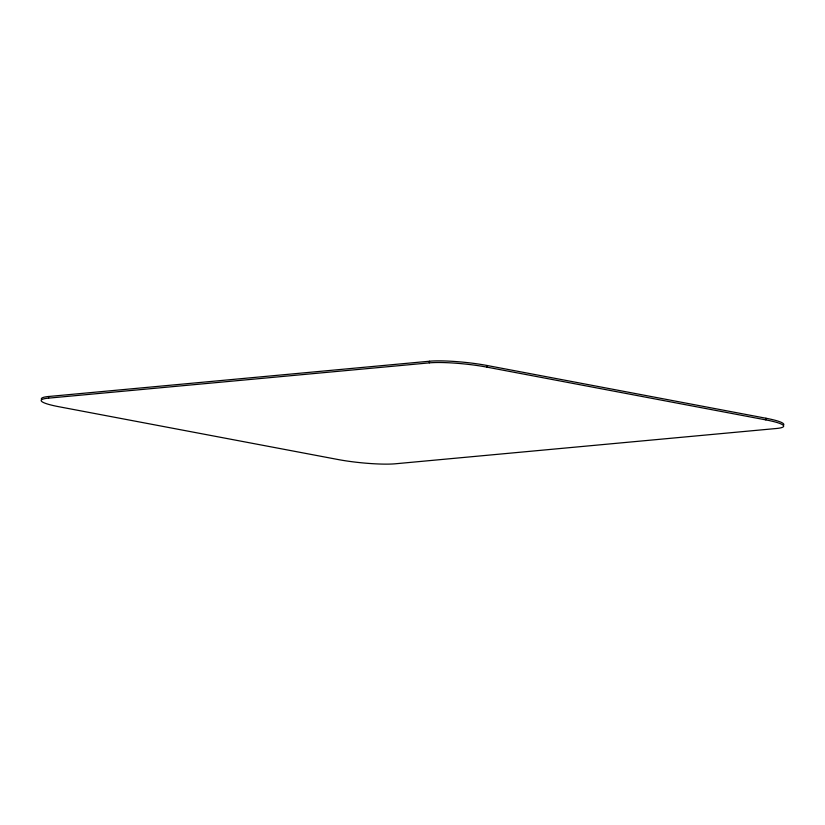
<?xml version="1.0" encoding="UTF-8"?>
<svg xmlns="http://www.w3.org/2000/svg" width="825" height="825" viewBox="0 0 825 825"><rect width="100%" height="100%" fill="white"/><g stroke="black" fill="none" stroke-linecap="round" stroke-linejoin="round"><path stroke-width="1.24" d="M48.531 398.135L429.34 362.866A41.549 5.424 5.7 0 1 486.863 367.125L765.796 419.884A41.549 5.424 5.7 0 1 776.304 428.505L395.495 463.774A41.549 5.424 5.7 0 1 337.972 459.515L59.039 406.756A41.549 5.424 5.7 0 1 48.531 398.135L48.696 396.495L429.505 361.226A41.549 5.424 5.7 0 1 487.028 365.485L765.961 418.244A41.549 5.424 5.7 0 1 783.667 424.906M429.34 362.866L429.505 361.226M486.863 367.125L487.028 365.485M765.796 419.884L765.961 418.244M41.415 399.156A41.549 5.424 5.7 0 1 48.696 396.495"/></g></svg>
